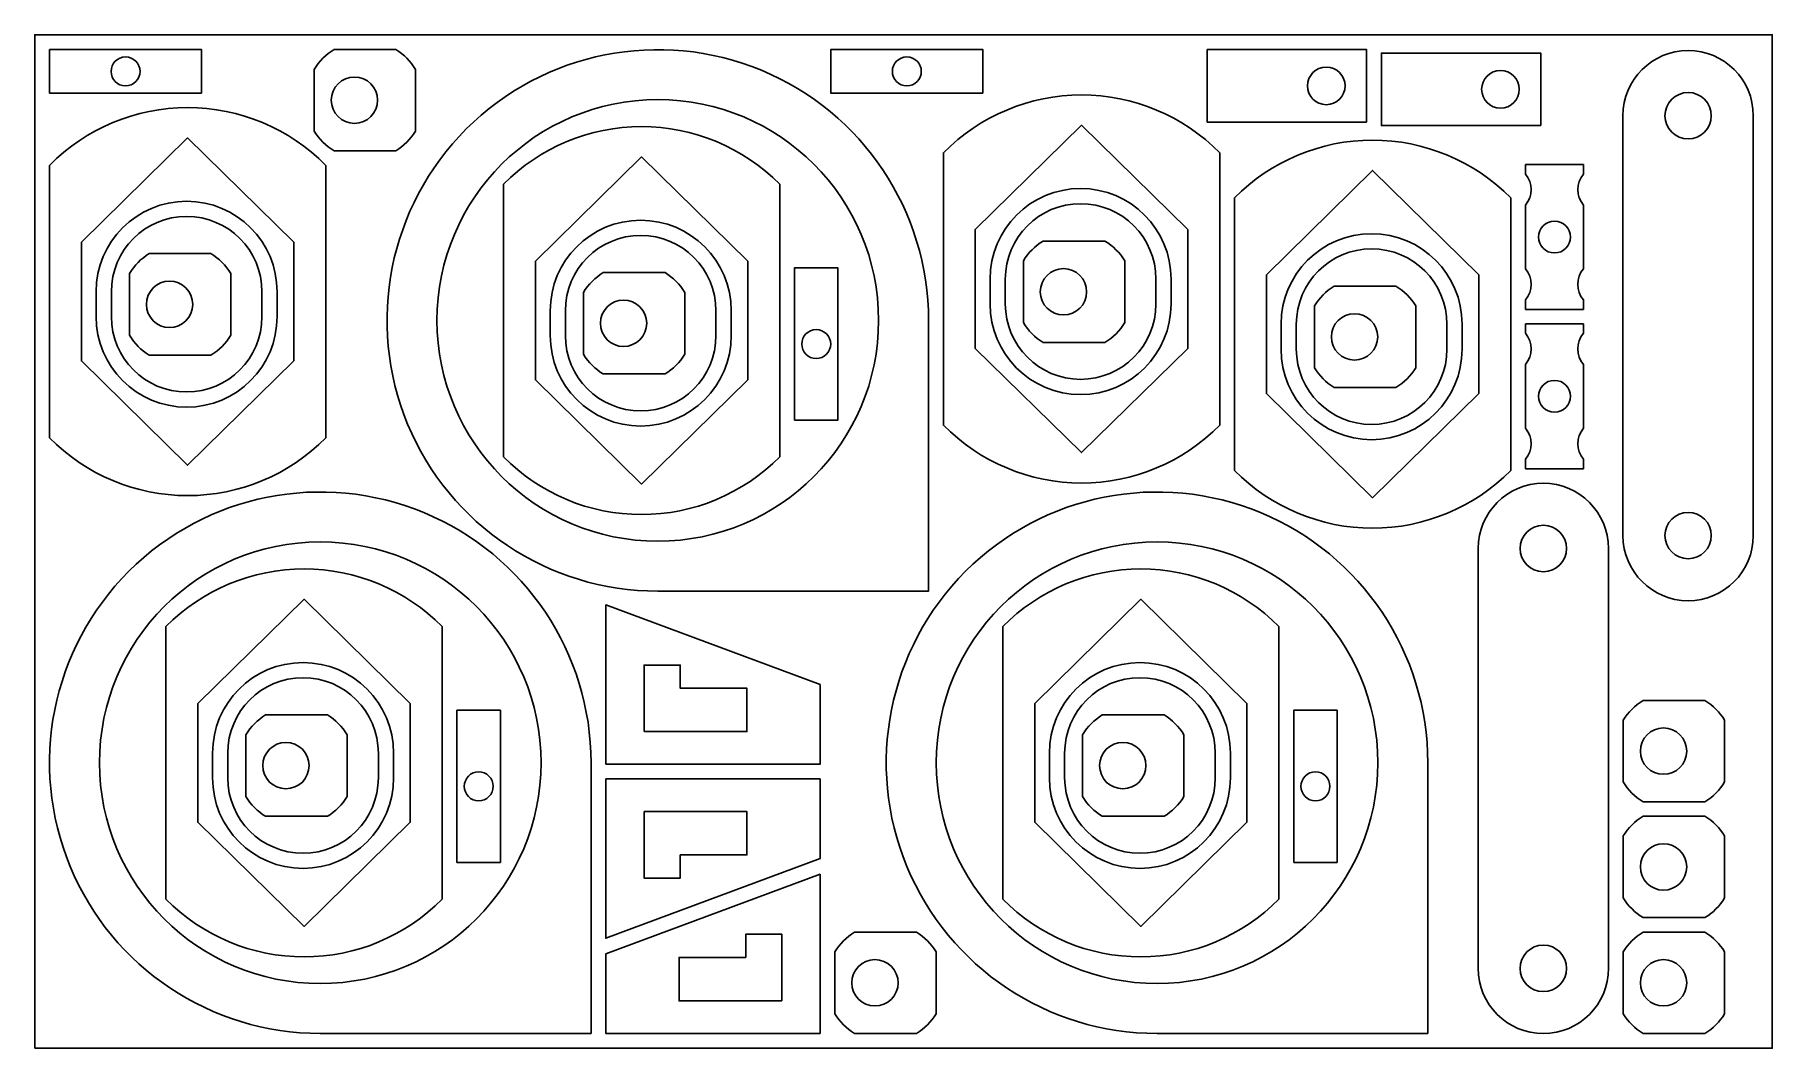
# Model space of a CAD drawing. Header units: metres. Extents: x 0 to 1200, y 0 to 700.
import ezdxf

# ---------------------------------------------------------------- set-up
doc = ezdxf.new("R2010")
doc.units = ezdxf.units.M

msp = doc.modelspace()

# ---------------------------------------------------------------- linework, layer by layer
for points in [[(0, 0), (1200, 0), (1200, 700), (0, 700)], [(115.2, 659.7), (115.2, 689.7), (10.2, 689.7), (10.2, 659.7)], [(654.8, 659.7), (654.8, 689.7), (549.8, 689.7), (549.8, 659.7)], [(919.8, 639.7), (919.8, 689.7), (809.8, 689.7), (809.8, 639.7)], [(1040.1, 637.3), (1040.1, 687.3), (930.1, 687.3), (930.1, 637.3)], [(649.6, 565.4), (723, 637.5), (796.3, 565.4), (796.3, 483.4), (723, 411.4), (649.6, 483.4)], [(32.2, 556.7), (105.6, 628.7), (178.9, 556.7), (178.9, 474.7), (105.6, 402.7), (32.2, 474.7)], [(345.8, 543.6), (419.1, 615.6), (492.4, 543.6), (492.4, 461.6), (419.1, 389.6), (345.8, 461.6)], [(850.6, 534.2), (924, 606.3), (997.3, 534.2), (997.3, 452.2), (924, 380.2), (850.6, 452.2)], [(524.7, 433.9), (554.7, 433.9), (554.7, 538.9), (524.7, 538.9)], [(112.6, 238.1), (186, 310.1), (259.3, 238.1), (259.3, 156.1), (186, 84.1), (112.6, 156.1)], [(394.4, 196.2), (542.4, 196.2), (542.4, 251.2), (394.4, 306.2)], [(690.6, 238.1), (763.9, 310.1), (837.2, 238.1), (837.2, 156.1), (763.9, 84.1), (690.6, 156.1)], [(420.8, 218.7), (420.8, 264.7), (445.8, 264.7), (445.8, 248.7), (491.8, 248.7), (491.8, 218.7)], [(291.6, 128.4), (321.6, 128.4), (321.6, 233.4), (291.6, 233.4)], [(869.5, 128.4), (899.5, 128.4), (899.5, 233.4), (869.5, 233.4)], [(394.4, 186), (394.4, 76), (542.4, 131), (542.4, 186)], [(420.8, 163.5), (491.8, 163.5), (491.8, 133.5), (445.8, 133.5), (445.8, 117.5), (420.8, 117.5)], [(542.4, 10.2), (542.4, 120.2), (394.4, 65.2), (394.4, 10.2)], [(516, 32.7), (445, 32.7), (445, 62.7), (491, 62.7), (491, 78.7), (516, 78.7)]]:
    msp.add_lwpolyline(points, close=True)
for points in [[(72.7, 674.7, -1), (52.7, 674.7, -1)], [(263, 633.4), (263, 676.1, 0.119348), (249.4, 689.8), (206.7, 689.8, 0.119348), (193, 676.1), (193, 633.4, 0.119348), (206.7, 619.8), (249.4, 619.8, 0.119348)], [(430.3, 315.7), (617.3, 315.7), (617.3, 502.7, 2.414214)], [(612.3, 674.7, -1), (592.3, 674.7, -1)], [(1186.9, 644.1, 1), (1096.9, 644.1), (1096.9, 354.1, 1), (1186.9, 354.1)], [(905, 664.7, -1), (879, 664.7, -1)], [(1025.3, 662.3, -1), (999.3, 662.3, -1)], [(236.8, 654.8, -1), (204.8, 654.8, -1)], [(1141.9, 628.1, -1), (1141.9, 660.1, -1)], [(201, 609.8, 0.418249), (10.2, 609.8), (10.2, 421.6, 0.418249), (201, 421.6)], [(582.8, 502.7, -1), (277.8, 502.7, -1)], [(818.4, 618.5, 0.418249), (627.6, 618.5), (627.6, 430.3, 0.418249), (818.4, 430.3)], [(514.5, 596.7, 0.418249), (323.7, 596.7), (323.7, 408.5, 0.418249), (514.5, 408.5)], [(1019.4, 587.3, 0.418249), (828.6, 587.3), (828.6, 399.1, 0.418249), (1019.4, 399.1)], [(1029.6, 510.3), (1069.6, 510.3), (1069.6, 516.8, -0.357439), (1069.6, 538.4), (1069.6, 582.3, -0.357439), (1069.6, 603.8), (1069.6, 610.3), (1029.6, 610.3), (1029.6, 603.8, -0.357439), (1029.6, 582.3), (1029.6, 538.4, -0.357439), (1029.6, 516.8)], [(784.8, 531.3, 1), (659.8, 531.3), (659.8, 514, 1), (784.8, 514)], [(167.4, 522.5, 1), (42.4, 522.5), (42.4, 505.3, 1), (167.4, 505.3)], [(774.3, 531.3), (774.3, 514, -1), (670.3, 514), (670.3, 531.3, -1)], [(156.9, 522.5), (156.9, 505.3, -1), (52.9, 505.3), (52.9, 522.5, -1)], [(481, 509.4, 1), (356, 509.4), (356, 492.2, 1), (481, 492.2)], [(1049.6, 549.3, -1), (1049.6, 571.3, -1)], [(470.5, 509.4), (470.5, 492.2, -1), (366.5, 492.2), (366.5, 509.4, -1)], [(752.8, 501.2), (752.8, 543.9, 0.119348), (739.1, 557.5), (696.4, 557.5, 0.119348), (682.8, 543.9), (682.8, 501.2, 0.119348), (696.4, 487.5), (739.1, 487.5, 0.119348)], [(985.8, 500.1, 1), (860.8, 500.1), (860.8, 482.8, 1), (985.8, 482.8)], [(975.3, 500.1), (975.3, 482.8, -1), (871.3, 482.8), (871.3, 500.1, -1)], [(135.4, 492.4), (135.4, 535.1, 0.119348), (121.7, 548.8), (79, 548.8, 0.119348), (65.4, 535.1), (65.4, 492.4, 0.119348), (79, 478.8), (121.7, 478.8, 0.119348)], [(109.1, 513.8, -1), (77.1, 513.8, -1)], [(448.9, 479.3), (448.9, 522, 0.119348), (435.3, 535.7), (392.6, 535.7, 0.119348), (378.9, 522), (378.9, 479.3, 0.119348), (392.6, 465.7), (435.3, 465.7, 0.119348)], [(726.5, 522.5, -1), (694.5, 522.5, -1)], [(422.7, 500.7, -1), (390.7, 500.7, -1)], [(953.8, 470), (953.8, 512.7, 0.119348), (940.1, 526.3), (897.4, 526.3, 0.119348), (883.8, 512.7), (883.8, 470, 0.119348), (897.4, 456.3), (940.1, 456.3, 0.119348)], [(927.5, 491.3, -1), (895.5, 491.3, -1)], [(539.7, 476.4, -1), (539.7, 496.4, -1)], [(1029.6, 400.3), (1069.6, 400.3), (1069.6, 406.8, -0.357439), (1069.6, 428.3), (1069.6, 472.2, -0.357439), (1069.6, 493.8), (1069.6, 500.3), (1029.6, 500.3), (1029.6, 493.8, -0.357439), (1029.6, 472.2), (1029.6, 428.3, -0.357439), (1029.6, 406.8)], [(1049.6, 439.3, -1), (1049.6, 461.3, -1)], [(197.2, 10.2), (384.2, 10.2), (384.2, 197.2, 2.414214)], [(775.1, 10.2), (962.1, 10.2), (962.1, 197.2, 2.414214)], [(1086.9, 345.2, 1), (996.9, 345.2), (996.9, 55.2, 1), (1086.9, 55.2)], [(1041.9, 329.1, -1), (1041.9, 361.2, -1)], [(1141.9, 338.1, -1), (1141.9, 370.1, -1)], [(349.7, 197.2, -1), (44.7, 197.2, -1)], [(927.6, 197.2, -1), (622.6, 197.2, -1)], [(281.4, 291.2, 0.418249), (90.6, 291.2), (90.6, 103, 0.418249), (281.4, 103)], [(859.3, 291.2, 0.418249), (668.5, 291.2), (668.5, 103, 0.418249), (859.3, 103)], [(247.8, 203.9, 1), (122.8, 203.9), (122.8, 186.7, 1), (247.8, 186.7)], [(825.8, 203.9, 1), (700.8, 203.9), (700.8, 186.7, 1), (825.8, 186.7)], [(237.3, 203.9), (237.3, 186.7, -1), (133.3, 186.7), (133.3, 203.9, -1)], [(815.3, 203.9), (815.3, 186.7, -1), (711.3, 186.7), (711.3, 203.9, -1)], [(1167.1, 183.9), (1167.1, 226.6, 0.119348), (1153.5, 240.2), (1110.8, 240.2, 0.119348), (1097.1, 226.6), (1097.1, 183.9, 0.119348), (1110.8, 170.2), (1153.5, 170.2, 0.119348)], [(215.8, 173.8), (215.8, 216.5, 0.119348), (202.1, 230.2), (159.4, 230.2, 0.119348), (145.8, 216.5), (145.8, 173.8, 0.119348), (159.4, 160.2), (202.1, 160.2, 0.119348)], [(793.7, 173.8), (793.7, 216.5, 0.119348), (780, 230.2), (737.3, 230.2, 0.119348), (723.7, 216.5), (723.7, 173.8, 0.119348), (737.3, 160.2), (780, 160.2, 0.119348)], [(1140.9, 205.2, -1), (1108.9, 205.2, -1)], [(189.5, 195.2, -1), (157.5, 195.2, -1)], [(767.4, 195.2, -1), (735.4, 195.2, -1)], [(306.6, 170.9, -1), (306.6, 190.9, -1)], [(884.5, 170.9, -1), (884.5, 190.9, -1)], [(1167.1, 103.8), (1167.1, 146.6, 0.119348), (1153.5, 160.2), (1110.8, 160.2, 0.119348), (1097.1, 146.6), (1097.1, 103.8, 0.119348), (1110.8, 90.2), (1153.5, 90.2, 0.119348)], [(1140.9, 125.2, -1), (1108.9, 125.2, -1)], [(622.6, 23.8), (622.6, 66.5, 0.119348), (608.9, 80.2), (566.2, 80.2, 0.119348), (552.6, 66.5), (552.6, 23.8, 0.119348), (566.2, 10.2), (608.9, 10.2, 0.119348)], [(1167.1, 23.8), (1167.1, 66.5, 0.119348), (1153.5, 80.2), (1110.8, 80.2, 0.119348), (1097.1, 66.5), (1097.1, 23.8, 0.119348), (1110.8, 10.2), (1153.5, 10.2, 0.119348)], [(596.3, 45.2, -1), (564.3, 45.2, -1)], [(1041.9, 39.1, -1), (1041.9, 71.2, -1)], [(1140.9, 45.2, -1), (1108.9, 45.2, -1)]]:
    msp.add_lwpolyline(points, format="xyb", close=True)

doc.saveas('drawing.dxf')
